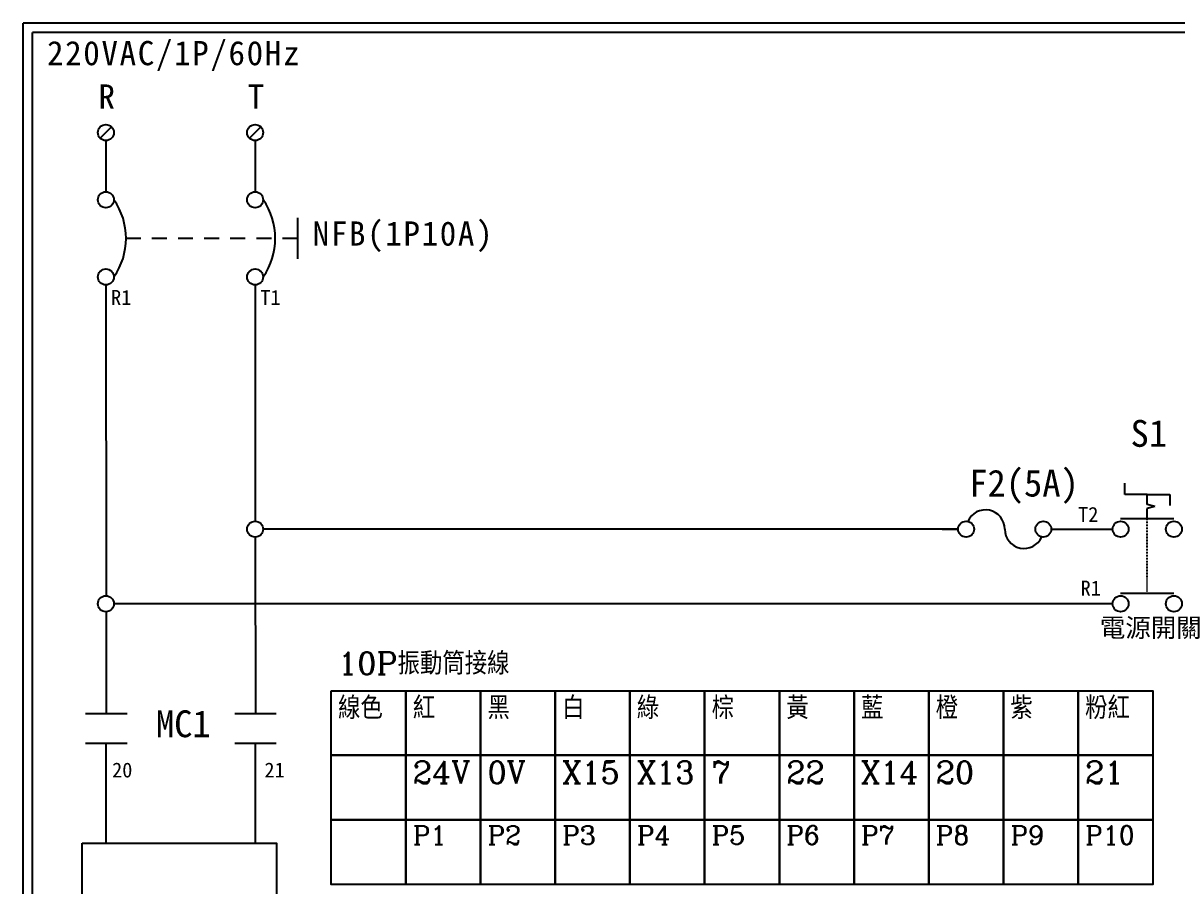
# Model space of a CAD drawing. Extents: x -24 to 263, y 255 to 459.
# Drawn here: x -23.6 to 131.2, y 343.6 to 459.4 of the extents above; entities that cross this region are included whole.
import ezdxf

# ---------------------------------------------------------------- set-up
doc = ezdxf.new("R2010")
doc.units = 0
doc.linetypes.add('DASHED', pattern=[0.2, 0.1, -0.1])
doc.linetypes.add('HIDDEN9', pattern=[3.5, 2, -1.5])
doc.layers.get('0').update_dxf_attribs({"linetype": 'CONTINUOUS'})
for name, color, linetype in [('7', 7, 'CONTINUOUS'), ('圖框層', 7, 'CONTINUOUS'), ('標尺寸層', 3, 'CONTINUOUS')]:
    doc.layers.add(name, color=color, linetype=linetype)
doc.styles.add('CNS', font='romanc.shx', dxfattribs={"bigfont": 'chineset.shx'})
doc.styles.add('STSL', font='kaiu.ttf')
doc.styles.add('標楷體', font='kaiu.ttf')

# ---------------------------------------------------------------- blocks, each defined once
blk = doc.blocks.new('FUSE')
at = {"color": 7}
for p, q in [((0, 0), (2.14, 0)), ((14.64, 0), (16.78, 0))]:
    blk.add_line(p, q, dxfattribs=at)
for centre in [(3.21, 0), (13.56, 0)]:
    blk.add_circle(centre, 1.07)
for centre, start, end in [((5.8, 0), 0, 156.116), ((10.98, 0), 180, 336.116)]:
    blk.add_arc(centre, 2.59, start, end, dxfattribs=at)

msp = doc.modelspace()

# ---------------------------------------------------------------- linework, layer by layer
for p, q in [((-11.73, 445.52), (-13.24, 444.01)), ((8.27, 445.52), (6.76, 444.01)), ((-12.49, 424.28), (-12.46, 382.67)), ((7.51, 424.28), (7.53, 392.67)), ((124.05, 396.25), (124.05, 397.75)), ((127.05, 396.25), (124.05, 396.25)), ((127.05, 396.25), (130.05, 396.25)), ((130.05, 396.25), (130.05, 394.75)), ((128.05, 394.64), (127.05, 394.9)), ((128.05, 394.64), (127.05, 394.37)), ((101.7, 391.6), (8.58, 391.6)), ((114.2, 391.6), (122.41, 391.6)), ((116.34, 391.6), (122.41, 391.6)), ((7.53, 390.53), (7.55, 366.88)), ((122.41, 381.6), (-11.42, 381.6)), ((-12.46, 380.53), (-12.44, 366.88)), ((-12.5, 362.9), (-12.5, 357.04)), ((7.5, 362.9), (7.5, 357.04)), ((-12.5, 357.04), (-12.5, 349.51)), ((7.5, 357.04), (7.5, 349.51))]:
    msp.add_line(p, q)
at = {"color": 7, "linetype": 'HIDDEN9'}
msp.add_line((13.18, 430.59), (-9.79, 430.59), dxfattribs=at)
for points in [[(17.69, 369.94), (27.7, 369.94), (27.7, 361.28), (17.69, 361.28)], [(27.7, 369.94), (37.71, 369.94), (37.71, 361.28), (27.7, 361.28)], [(37.71, 369.94), (47.72, 369.94), (47.72, 361.28), (37.71, 361.28)], [(47.72, 369.94), (57.73, 369.94), (57.73, 361.28), (47.72, 361.28)], [(57.73, 369.94), (67.74, 369.94), (67.74, 361.28), (57.73, 361.28)], [(67.74, 369.94), (77.75, 369.94), (77.75, 361.28), (67.74, 361.28)], [(77.75, 369.94), (87.76, 369.94), (87.76, 361.28), (77.75, 361.28)], [(87.76, 369.94), (97.77, 369.94), (97.77, 361.28), (87.76, 361.28)], [(97.77, 369.94), (107.78, 369.94), (107.78, 361.28), (97.77, 361.28)], [(107.78, 369.94), (117.79, 369.94), (117.79, 361.28), (107.78, 361.28)], [(117.79, 369.94), (127.8, 369.94), (127.8, 361.28), (117.79, 361.28)], [(17.69, 361.28), (27.7, 361.28), (27.7, 352.62), (17.69, 352.62)], [(27.7, 361.28), (37.71, 361.28), (37.71, 352.62), (27.7, 352.62)], [(37.71, 361.28), (47.72, 361.28), (47.72, 352.62), (37.71, 352.62)], [(47.72, 361.28), (57.73, 361.28), (57.73, 352.62), (47.72, 352.62)], [(57.73, 361.28), (67.74, 361.28), (67.74, 352.62), (57.73, 352.62)], [(67.74, 361.28), (77.75, 361.28), (77.75, 352.62), (67.74, 352.62)], [(77.75, 361.28), (87.76, 361.28), (87.76, 352.62), (77.75, 352.62)], [(87.76, 361.28), (97.77, 361.28), (97.77, 352.62), (87.76, 352.62)], [(97.77, 361.28), (107.78, 361.28), (107.78, 352.62), (97.77, 352.62)], [(107.78, 361.28), (117.79, 361.28), (117.79, 352.62), (107.78, 352.62)], [(117.79, 361.28), (127.8, 361.28), (127.8, 352.62), (117.79, 352.62)], [(17.69, 352.62), (27.7, 352.62), (27.7, 343.95), (17.69, 343.95)], [(27.7, 352.62), (37.71, 352.62), (37.71, 343.95), (27.7, 343.95)], [(37.71, 352.62), (47.72, 352.62), (47.72, 343.95), (37.71, 343.95)], [(47.72, 352.62), (57.73, 352.62), (57.73, 343.95), (47.72, 343.95)], [(57.73, 352.62), (67.74, 352.62), (67.74, 343.95), (57.73, 343.95)], [(67.74, 352.62), (77.75, 352.62), (77.75, 343.95), (67.74, 343.95)], [(77.75, 352.62), (87.76, 352.62), (87.76, 343.95), (77.75, 343.95)], [(87.76, 352.62), (97.77, 352.62), (97.77, 343.95), (87.76, 343.95)], [(97.77, 352.62), (107.78, 352.62), (107.78, 343.95), (97.77, 343.95)], [(107.78, 352.62), (117.79, 352.62), (117.79, 343.95), (107.78, 343.95)], [(117.79, 352.62), (127.8, 352.62), (127.8, 343.95), (117.79, 343.95)]]:
    msp.add_lwpolyline(points, close=True)
for centre in [(-12.49, 444.77), (7.51, 444.77), (-12.49, 435.76), (7.51, 435.76), (-12.49, 425.41), (7.51, 425.41), (7.51, 391.6), (-12.49, 381.6)]:
    msp.add_circle(centre, 1.07)
at = {"color": 7}
for centre in [(-18.84, 430.59), (1.16, 430.59)]:
    msp.add_arc(centre, 9.05, 325.1286, 34.8714, dxfattribs=at)
at = {"layer": '7'}
for p, q in [((127.05, 394.9), (127.05, 396.25)), ((127.05, 393.03), (127.05, 394.37)), ((123.48, 393.03), (130.62, 393.03)), ((123.48, 383.03), (130.62, 383.03))]:
    msp.add_line(p, q, dxfattribs=at)
at = {"layer": '7', "linetype": 'DASHED'}
msp.add_line((127.05, 383.03), (127.05, 393.03), dxfattribs=at)
at = {"layer": '7'}
for centre in [(123.48, 391.6), (130.62, 391.6), (123.48, 381.6), (130.62, 381.6)]:
    msp.add_circle(centre, 1.07, dxfattribs=at)
at = {"layer": '圖框層', "color": 7}
for p, q in [((263.42, 459.45), (-23.58, 459.45)), ((-23.58, 255.48), (-23.58, 459.45)), ((262.17, 458.2), (-22.33, 458.2)), ((-22.33, 256.73), (-22.33, 458.2))]:
    msp.add_line(p, q, dxfattribs=at)
at = {"layer": '標尺寸層', "color": 7}
for p, q in [((-12.49, 443.7), (-12.49, 436.84)), ((7.51, 443.7), (7.51, 436.84)), ((13.18, 433.32), (13.18, 427.86)), ((-12.49, 424.34), (-12.49, 424.28)), ((7.51, 424.34), (7.51, 424.28)), ((-15.23, 366.88), (-9.66, 366.88)), ((4.77, 366.88), (10.34, 366.88)), ((-15.23, 362.9), (-9.66, 362.9)), ((-12.5, 362.9), (-12.5, 357.04)), ((4.77, 362.9), (10.34, 362.9))]:
    msp.add_line(p, q, dxfattribs=at)
msp.add_lwpolyline([(-15.65, 349.51), (10.35, 349.51), (10.35, 332.13), (-15.65, 332.13)], close=True, dxfattribs=at)

# ---------------------------------------------------------------- block references
at = {"color": 7}
msp.add_blockref('FUSE', (99.56, 391.6), dxfattribs=at)

# ---------------------------------------------------------------- texts
at = {"color": 0, "char_height": 3.25, "style": '標楷體'}
for s, insert, width, attachment_point in [('\\pt6.5;{\\T1.1;220VAC/1P/60Hz}', (-20.38, 457.05), 35.213, 1), ('\\pt6.5;{\\T1.1;R}', (-13.49, 451.23), 2, 1), ('\\pt6.5;{\\T1.1;T}', (6.51, 451.23), 2, 1), ('\\pt6.5;{\\T1.1;NFB(1P10A)}', (27.38, 432.86), 24.6072, 2)]:
    msp.add_mtext(s, dxfattribs=dict(at, insert=insert, width=width, attachment_point=attachment_point))
at = {"attachment_point": 1}
for s, insert, char_height, width in [('{\\Fromanc,chineset|c136;10P振動筒接線}', (18.62, 375.1), 3, 28.0319), ('{\\Fromanc,chineset|c136;線色}', (18.62, 369.14), 3, 8.2913), ('{\\Fromanc,chineset|c136;紅}', (28.63, 369.14), 3, 8.2913), ('{\\Fromanc,chineset|c136;黑}', (38.64, 369.14), 3, 8.2913), ('{\\Fromanc,chineset|c136;白}', (48.65, 369.14), 3, 8.2913), ('{\\Fromanc,chineset|c136;綠}', (58.66, 369.14), 3, 8.2913), ('{\\Fromanc,chineset|c136;棕}', (68.67, 369.14), 3, 8.2913), ('{\\Fromanc,chineset|c136;黃}', (78.68, 369.14), 3, 8.2913), ('{\\Fromanc,chineset|c136;藍}', (88.69, 369.14), 3, 8.2913), ('{\\Fromanc,chineset|c136;橙}', (98.7, 369.14), 3, 8.2913), ('{\\Fromanc,chineset|c136;紫}', (108.71, 369.14), 3, 8.2913), ('{\\Fromanc,chineset|c136;粉紅}', (118.72, 369.14), 3, 8.2913), ('{\\Fromanc,chineset|c136;24V}', (28.63, 360.48), 3, 8.2913), ('{\\Fromanc,chineset|c136;0V}', (38.64, 360.48), 3, 8.2913), ('{\\Fromanc,chineset|c136;X15}', (48.65, 360.48), 3, 8.2913), ('{\\Fromanc,chineset|c136;X13}', (58.66, 360.48), 3, 8.2913), ('{\\Fromanc,chineset|c136;7}', (68.67, 360.48), 3, 8.2913), ('{\\Fromanc,chineset|c136;22}', (78.68, 360.48), 3, 8.2913), ('{\\Fromanc,chineset|c136;X14}', (88.69, 360.48), 3, 8.2913), ('{\\Fromanc,chineset|c136;20}', (98.7, 360.48), 3, 8.2913), ('{\\Fromanc,chineset|c136;21}', (118.72, 360.48), 3, 8.2913), ('{\\Fromanc,chineset|c136;P1}', (28.63, 351.82), 2.5, 8.2913), ('{\\Fromanc,chineset|c136;P2}', (38.64, 351.82), 2.5, 8.2913), ('{\\Fromanc,chineset|c136;P3}', (48.65, 351.82), 2.5, 8.2913), ('{\\Fromanc,chineset|c136;P4}', (58.66, 351.82), 2.5, 8.2913), ('{\\Fromanc,chineset|c136;P5}', (68.67, 351.82), 2.5, 8.2913), ('{\\Fromanc,chineset|c136;P6}', (78.68, 351.82), 2.5, 8.2913), ('{\\Fromanc,chineset|c136;P7}', (88.69, 351.82), 2.5, 8.2913), ('{\\Fromanc,chineset|c136;P8}', (98.7, 351.82), 2.5, 8.2913), ('{\\Fromanc,chineset|c136;P9}', (108.71, 351.82), 2.5, 8.2913), ('{\\Fromanc,chineset|c136;P10}', (118.72, 351.82), 2.5, 8.2913)]:
    msp.add_mtext(s, dxfattribs=dict(at, insert=insert, char_height=char_height, width=width))
at = {"layer": '圖框層', "color": 4, "style": 'STSL'}
for s, height, p in [('R1', 2, (-11.8, 421.67)), ('T1', 2, (8.2, 421.67)), ('S1', 3.6, (124.81, 402.64)), ('F2(5A)', 3.6, (103.19, 395.97)), ('T2', 2, (117.78, 392.58)), ('R1', 2, (118.11, 382.7)), ('MC1', 3.6, (-5.79, 363.71)), ('20', 2, (-11.66, 358.31)), ('21', 2, (8.75, 358.31))]:
    msp.add_text(s, height=height, dxfattribs=at).set_placement(p)
at = {"layer": '標尺寸層', "color": 7, "insert": (120.7, 379.64), "char_height": 2.5, "width": 14.0847, "attachment_point": 1, "style": 'CNS'}
msp.add_mtext('{\\fDFKai-SB|b0|i0|c136|p65;電源開關}', dxfattribs=at)

doc.saveas('drawing.dxf')
